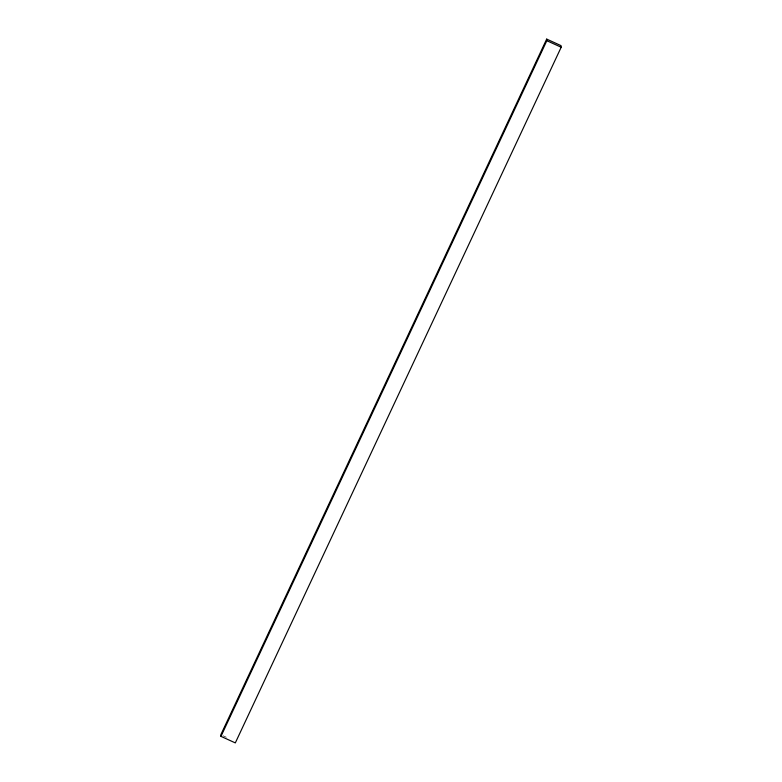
<?xml version="1.0" encoding="UTF-8"?>
<svg xmlns="http://www.w3.org/2000/svg" width="782" height="782" viewBox="0 0 782 782"><rect width="100%" height="100%" fill="white"/><g stroke="black" fill="none" stroke-linecap="round" stroke-linejoin="round"><path stroke-width="0.59" stroke-dasharray="3.91 2.93" d="M223.026 735.764L226.34 737.27"/><path stroke-width="1.17" d="M546.686 39.1L220.817 734.757L220.964 736.361L235.314 742.9L561.183 47.243L561.036 45.639L546.686 39.1L546.833 40.703L220.964 736.361M546.833 40.703L561.183 47.243"/></g></svg>
